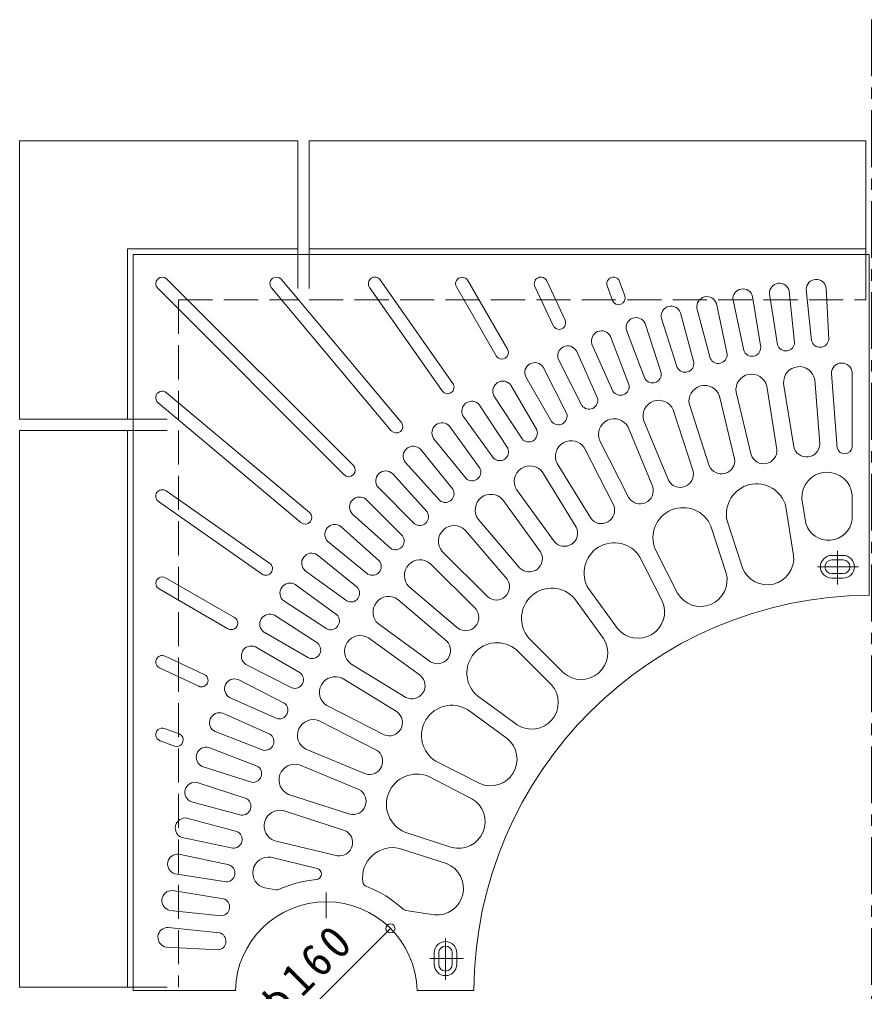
# Model space of a CAD drawing. Units: millimetres at full size, sheet at 1:10; details may follow other scales. Extents: x -1690 to 1870, y -1366 to 1268.
# Drawn here: x -1588 to -838, y 412 to 1268 of the extents above; entities that cross this region are included whole.
import ezdxf

# ---------------------------------------------------------------- set-up
doc = ezdxf.new("R2010")
doc.units = ezdxf.units.MM
doc.header["$LTSCALE"] = 10
doc.header["$PDMODE"] = 32
doc.header["$PDSIZE"] = 8
doc.linetypes.add('CHAIN1', pattern=[8, 5, -1, 1, -1])
doc.linetypes.add('DASHED3', pattern=[4, 3, -1])
for name, color, linetype, lineweight in [('C-0', 3, 'Continuous', 9), ('C-1', 2, 'Continuous', 9), ('C-4', 7, 'Continuous', 9)]:
    doc.layers.add(name, color=color, linetype=linetype, lineweight=lineweight)
doc.styles.add('ＭＳ ゴシック', font='')
doc.styles.get('ＭＳ ゴシック').set_extended_font_data('MS Gothic')

msp = doc.modelspace()

# ---------------------------------------------------------------- linework, layer by layer
at = {"layer": 'C-0'}
for p, q in [((-1488.09, 1060.89), (-1488.09, 412.89)), ((-1458.27, 1039.21), (-1294.17, 875.1)), ((-1357.49, 1038.83), (-1251.98, 913.09)), ((-1270.48, 1038.44), (-1206.63, 947.25)), ((-1193.52, 1038.01), (-1158.48, 977.33)), ((-1123.97, 1037.57), (-1107.89, 1003.1)), ((-1059.89, 1037.11), (-1055.25, 1024.36)), ((-1466.4, 1031.07), (-1302.3, 866.97)), ((-1366.3, 1031.44), (-1260.79, 905.7)), ((-1279.9, 1031.84), (-1216.05, 940.65)), ((-1203.48, 1032.26), (-1168.44, 971.58)), ((-1134.39, 1032.71), (-1118.32, 998.24)), ((-1070.7, 1033.17), (-1066.06, 1020.43)), ((-910.54, 1028.51), (-905.79, 983.36)), ((-895.62, 1030.08), (-890.88, 984.93)), ((-878.12, 1031.46), (-875.74, 986.12)), ((-960.03, 1020.67), (-950.59, 976.27)), ((-942.76, 1023.87), (-935.66, 979.03)), ((-927.95, 1026.22), (-920.85, 981.38)), ((-991.78, 1013.45), (-980.03, 969.61)), ((-974.7, 1017.55), (-965.26, 973.15)), ((-1023.1, 1004.58), (-1009.07, 961.41)), ((-1006.26, 1009.57), (-994.51, 965.72)), ((-1053.92, 994.09), (-1037.65, 951.71)), ((-1037.37, 999.95), (-1023.34, 956.77)), ((-1067.92, 988.71), (-1051.65, 946.33)), ((-1097.85, 975.89), (-1079.38, 934.42)), ((-1084.15, 981.99), (-1065.68, 940.52)), ((-1113.7, 968.33), (-1093.09, 927.89)), ((-1127.06, 961.52), (-1106.45, 921.07)), ((-1142.49, 953.14), (-1119.8, 913.83)), ((-888.09, 950.61), (-883.64, 894.07)), ((-873.46, 955.99), (-868.29, 890.24)), ((-855.09, 956.71), (-855.09, 890.76)), ((-1155.49, 945.64), (-1132.79, 906.33)), ((-930.28, 945.03), (-921.41, 889)), ((-915.46, 947.38), (-906.59, 891.34)), ((-1458.64, 939.1), (-1332.89, 833.59)), ((-1170.46, 936.47), (-1145.73, 898.4)), ((-971.9, 936.15), (-958.66, 880.99)), ((-957.32, 939.66), (-944.07, 884.49)), ((-1466.03, 930.29), (-1340.29, 824.78)), ((-1183.04, 928.3), (-1158.31, 890.23)), ((-998.44, 928.67), (-980.91, 874.71)), ((-1197.51, 918.35), (-1170.83, 881.63)), ((-1012.7, 924.03), (-995.17, 870.08)), ((-1209.65, 909.54), (-1182.96, 872.81)), ((-1052.42, 908.75), (-1030.72, 856.34)), ((-1038.57, 914.49), (-1016.86, 862.08)), ((-1223.57, 898.84), (-1195.01, 863.57)), ((-1090.82, 890.39), (-1065.07, 839.85)), ((-1077.46, 897.21), (-1051.7, 846.66)), ((-1235.23, 889.41), (-1206.66, 854.13)), ((-1248.58, 878), (-1218.21, 844.27)), ((-1114.88, 876.93), (-1085.24, 828.55)), ((-1259.73, 867.97), (-1229.36, 834.23)), ((-1127.67, 869.08), (-1098.03, 820.72)), ((-1272.47, 855.88), (-1240.37, 823.78)), ((-1459.04, 852.7), (-1367.85, 788.85)), ((-1150.59, 853.78), (-1117.24, 807.88)), ((-855.09, 849.07), (-855.09, 827.15)), ((-1465.63, 843.28), (-1374.45, 779.43)), ((-1283.07, 845.27), (-1250.98, 813.17)), ((-1162.72, 844.95), (-1129.38, 799.06)), ((-899.34, 845.59), (-895.91, 823.94)), ((-1295.16, 832.54), (-1261.43, 802.16)), ((-913.44, 838.69), (-906.65, 795.82)), ((-1184.38, 827.89), (-1147.53, 784.75)), ((-979.43, 821.64), (-966.02, 780.36)), ((-965.17, 826.27), (-951.76, 785)), ((-1305.2, 821.39), (-1271.47, 791.01)), ((-1195.78, 818.14), (-1158.94, 775.01)), ((-1316.61, 808.04), (-1281.32, 779.46)), ((-1326.04, 796.38), (-1290.77, 767.81)), ((-1216.03, 799.44), (-1175.91, 759.32)), ((-1028.58, 801.27), (-1008.88, 762.61)), ((-1226.63, 788.83), (-1186.51, 748.71)), ((-1041.95, 794.47), (-1022.24, 755.79)), ((-873.09, 795.89), (-863.09, 795.89)), ((-873.09, 791.89), (-863.09, 791.89)), ((-1336.73, 782.45), (-1300.01, 755.76)), ((-873.09, 779.89), (-863.09, 779.89)), ((-1459.46, 776.28), (-1398.78, 741.24)), ((-1345.55, 770.31), (-1308.83, 743.63)), ((-873.09, 775.89), (-863.09, 775.89)), ((-1465.21, 766.32), (-1404.53, 731.28)), ((-1245.34, 768.58), (-1202.21, 731.74)), ((-1087.3, 766.67), (-1061.8, 731.56)), ((-1355.5, 755.84), (-1317.42, 731.11)), ((-1255.09, 757.18), (-1211.95, 720.33)), ((-1099.44, 757.86), (-1073.93, 722.74)), ((-1363.66, 743.26), (-1325.59, 718.54)), ((-1372.84, 728.29), (-1333.53, 705.59)), ((-1272.15, 735.53), (-1226.26, 702.19)), ((-1280.97, 723.4), (-1235.07, 690.05)), ((-1139.89, 723.3), (-1109.21, 692.62)), ((-1380.34, 715.3), (-1341.03, 692.6)), ((-1150.5, 712.69), (-1119.82, 682.01)), ((-1459.91, 707.19), (-1425.44, 691.12)), ((-1464.77, 696.77), (-1430.3, 680.7)), ((-1388.72, 699.87), (-1348.27, 679.25)), ((-1296.28, 700.47), (-1247.92, 670.83)), ((-1395.53, 686.5), (-1355.08, 665.89)), ((-1304.13, 687.68), (-1255.75, 658.04)), ((-1403.09, 670.65), (-1361.61, 652.19)), ((-1185.05, 672.25), (-1149.94, 646.73)), ((-1317.59, 663.63), (-1267.05, 637.88)), ((-1193.86, 660.11), (-1158.76, 634.6)), ((-1409.19, 656.95), (-1367.72, 638.49)), ((-1460.37, 643.5), (-1447.62, 638.86)), ((-1324.41, 650.27), (-1273.86, 624.51)), ((-1415.91, 640.73), (-1373.53, 624.46)), ((-1464.3, 632.69), (-1451.56, 628.06)), ((-1421.28, 626.72), (-1378.91, 610.45)), ((-1335.94, 625.23), (-1283.54, 603.52)), ((-1427.15, 610.17), (-1383.97, 596.14)), ((-1341.69, 611.37), (-1289.27, 589.66)), ((-1221.67, 614.75), (-1182.99, 595.04)), ((-1228.47, 601.38), (-1189.81, 581.68)), ((-1431.78, 595.9), (-1388.61, 581.88)), ((-1351.22, 585.5), (-1297.28, 567.98)), ((-1436.77, 579.07), (-1392.92, 567.32)), ((-1355.87, 571.24), (-1301.91, 553.71)), ((-1440.65, 564.58), (-1396.8, 552.83)), ((-1248.83, 552.23), (-1207.55, 538.82)), ((-1444.75, 547.5), (-1400.34, 538.07)), ((-1363.34, 544.71), (-1308.19, 531.46)), ((-1447.87, 532.83), (-1403.47, 523.39)), ((-1253.46, 537.97), (-1212.2, 524.56)), ((-1366.85, 530.12), (-1326.13, 520.35)), ((-1451.07, 515.57), (-1406.23, 508.46)), ((-1453.41, 500.75), (-1408.58, 493.65)), ((-1372.22, 503.08), (-1362.36, 501.52)), ((-1455.71, 483.34), (-1410.56, 478.6)), ((-1247.97, 483.4), (-1223.02, 479.45)), ((-1457.27, 468.42), (-1412.13, 463.68)), ((-1458.65, 450.92), (-1413.32, 448.54)), ((-1223.09, 445.89), (-1223.09, 435.89)), ((-1219.09, 445.89), (-1219.09, 435.89)), ((-1207.09, 445.89), (-1207.09, 435.89)), ((-1203.09, 445.89), (-1203.09, 435.89)), ((-1488.09, 412.89), (-1398.06, 412.89)), ((-1238.11, 412.89), (-1188.08, 412.89))]:
    msp.add_line(p, q, dxfattribs=at)
at = {"layer": 'C-0', "linetype": 'CHAIN1'}
for p, q in [((-868.09, 799.79), (-868.09, 770.17)), ((-885.71, 785.89), (-849.55, 785.89)), ((-1318.09, 476.61), (-1318.09, 499.02)), ((-1213.09, 458.51), (-1213.09, 422.35)), ((-1226.98, 440.89), (-1197.36, 440.89))]:
    msp.add_line(p, q, dxfattribs=at)
at = {"layer": 'C-0'}
msp.add_lwpolyline([(-1488.09, 1060.89), (-840.09, 1060.89), (-840.09, 760.88)], dxfattribs=at)
for centre, radius, start, end in [((-1462.34, 1035.14), 5.75, 44.99826, 224.99826), ((-1361.89, 1035.14), 5.75, 39.99963, 219.99963), ((-1275.19, 1035.14), 5.75, 34.9993, 214.99849), ((-1198.5, 1035.14), 5.75, 30.00055, 210.00146), ((-1129.18, 1035.14), 5.75, 24.99945, 204.99945), ((-1065.3, 1035.14), 5.75, 19.99872, 200.00104), ((-886.82, 1030.17), 8.8, 8.38431, 180.64064), ((-951.29, 1021.69), 8.8, 14.38376, 186.64009), ((-919.16, 1026.77), 8.8, 11.38492, 183.64125), ((-1060.66, 1022.39), 5.75, 199.99872, 19.99872), ((-983.1, 1014.93), 8.8, 17.38446, 189.64079), ((-1014.51, 1006.51), 8.8, 20.38368, 192.64001), ((-1113.1, 1000.67), 5.75, 204.99945, 24.99945), ((-1045.44, 996.46), 8.8, 23.3846, 195.64093), ((-1075.81, 984.8), 8.8, 26.38455, 198.64088), ((-883.41, 986.81), 7.7, 194.10513, 354.86795), ((-1163.46, 974.46), 5.75, 209.99931, 30.00055), ((-1105.52, 971.57), 8.8, 29.38406, 201.6404), ((-943.36, 978.92), 7.7, 200.10483, 0.86765), ((-913.49, 983.65), 7.7, 197.10561, 357.86842), ((-972.94, 972.63), 7.7, 203.10484, 3.86766), ((-1134.5, 956.81), 8.8, 32.38423, 204.64056), ((-1002.16, 964.8), 7.7, 206.10432, 6.86714), ((-901.7, 948.34), 13.8, 9.48955, 183.97855), ((-864.26, 956.06), 9.2, 4.04561, 180.46904), ((-1030.92, 955.45), 7.7, 209.10512, 9.86794), ((-943.67, 941.69), 13.8, 13.99002, 188.47902), ((-1211.34, 943.95), 5.75, 214.99991, 34.99991), ((-1162.66, 940.55), 8.8, 35.38521, 207.64154), ((-1059.16, 944.61), 7.7, 212.10394, 12.86676), ((-984.99, 931.77), 13.8, 18.4894, 192.97839), ((-1462.34, 934.7), 5.75, 50.00037, 230.00037), ((-1086.79, 932.31), 7.7, 215.104, 15.86682), ((-1189.94, 922.84), 8.8, 38.38429, 210.64062), ((-1025.41, 918.64), 13.8, 22.98944, 197.47844), ((-1113.74, 918.58), 7.7, 218.10402, 18.86684), ((-1064.66, 902.37), 13.8, 27.48994, 201.97894), ((-1256.38, 909.39), 5.75, 219.99963, 39.99933), ((-1216.25, 903.72), 8.8, 41.38446, 213.64079), ((-1139.93, 903.46), 7.7, 221.10492, 21.86774), ((-1241.52, 883.25), 8.8, 44.38452, 216.64085), ((-1165.3, 886.99), 7.7, 224.1051, 24.86792), ((-1102.53, 883.08), 13.8, 31.98907, 206.47807), ((-895.29, 894.17), 11.65, 194.01793, 359.51385), ((-861.75, 892.11), 6.8, 195.96547, 348.54556), ((-933.03, 888.19), 11.65, 198.5184, 4.01433), ((-1298.24, 871.04), 5.75, 225, 45), ((-1138.76, 860.88), 13.8, 36.48929, 210.97829), ((-970.18, 879.27), 11.65, 203.01855, 8.51448), ((-1265.69, 861.49), 8.8, 47.38443, 219.64076), ((-1189.77, 869.21), 7.7, 227.10443, 27.86725), ((-1006.52, 867.46), 11.65, 207.51784, 13.01376), ((-877.18, 846.94), 22.2, 5.51031, 183.49509), ((-1041.83, 852.84), 11.65, 212.01788, 17.51381), ((-939.26, 832.31), 26.6, 13.86864, 193.14204), ((-1462.34, 847.99), 5.75, 55.00151, 235.0007), ((-1213.27, 850.18), 7.7, 230.10408, 30.8669), ((-1173.14, 835.9), 13.8, 40.98991, 215.47891), ((-1288.69, 838.49), 8.8, 50.35924, 222.61557), ((-1075.87, 835.49), 11.65, 216.51755, 22.01347), ((-1336.59, 829.18), 5.75, 230.00067, 50.00037), ((-1235.75, 829.94), 7.7, 233.10466, 33.86748), ((-1003.94, 811.3), 26.6, 22.86873, 202.14214), ((-1310.45, 814.33), 8.8, 53.35924, 225.61557), ((-1205.45, 808.3), 13.8, 45.48924, 219.97824), ((-875.87, 830.19), 21, 197.31702, 351.68005), ((-1257.13, 808.55), 7.7, 236.13252, 36.89534), ((-1108.45, 815.52), 11.65, 221.01724, 26.51317), ((-1064.54, 780.42), 26.6, 31.86856, 211.14197), ((-1330.92, 789.05), 8.8, 56.35924, 228.61557), ((-1139.37, 793.06), 11.65, 225.51808, 31.01401), ((-1371.15, 784.14), 5.75, 235.00009, 55.00009), ((-1277.37, 786.07), 7.7, 239.13252, 39.89534), ((-1235.5, 778.26), 13.8, 50.02145, 224.51045), ((-929.92, 793.42), 23.4, 201.09108, 5.88756), ((-873.09, 785.89), 10, 90, 270), ((-873.09, 785.89), 6, 90, 270), ((-863.09, 785.89), 10, 270, 90), ((-863.09, 785.89), 6, 270, 90), ((-988.63, 774.34), 23.4, 210.09099, 14.88747), ((-1462.34, 771.3), 5.75, 59.99854, 239.99945), ((-1350.03, 762.74), 8.8, 59.35924, 231.61557), ((-1168.43, 768.25), 11.65, 230.01762, 35.51355), ((-1296.41, 762.57), 7.7, 242.13252, 42.89534), ((-1119.56, 740.45), 26.6, 40.8685, 220.14191), ((-1263.1, 745.94), 13.8, 54.52145, 229.01045), ((-838.09, 410.89), 350, 90.32739, 179.67261), ((-1043.64, 746.32), 23.4, 219.09135, 23.88783), ((-1195.44, 741.23), 11.65, 234.48615, 39.98207), ((-1401.65, 736.26), 5.75, 239.99945, 60.00069), ((-1367.75, 735.46), 8.8, 62.35924, 234.61557), ((-1314.18, 738.1), 7.7, 245.13252, 45.89534), ((-1288.08, 711.56), 13.8, 59.02145, 233.51045), ((-1220.26, 712.17), 11.65, 238.98615, 44.48207), ((-1167.65, 692.36), 26.6, 49.85796, 229.13136), ((-1093.58, 710.03), 23.4, 228.09099, 32.88747), ((-1384.01, 707.3), 8.8, 65.35924, 237.61557), ((-1330.66, 712.73), 7.7, 248.13252, 48.89534), ((-1462.34, 701.98), 5.75, 65.00055, 245.00055), ((-1427.87, 685.91), 5.75, 245.00055, 65.00055), ((-1398.77, 678.32), 8.8, 68.35924, 240.61557), ((-1345.78, 686.54), 7.7, 251.13252, 51.89534), ((-1310.28, 675.33), 13.8, 63.52145, 238.01045), ((-1242.72, 681.26), 11.65, 243.48615, 48.98207), ((-1137.23, 666.38), 23.4, 237.11244, 41.90892), ((-1359.51, 659.59), 7.7, 254.13252, 54.89534), ((-1207.62, 637.34), 26.6, 58.85796, 238.13136), ((-1412, 648.61), 8.8, 71.35924, 243.61557), ((-1329.57, 637.47), 13.8, 68.02145, 242.51045), ((-1262.68, 648.68), 11.65, 247.98615, 53.48207), ((-1462.34, 638.1), 5.75, 69.99896, 250.00128), ((-1449.59, 633.46), 5.75, 250.00128, 70.00128), ((-1371.81, 631.96), 7.7, 257.13252, 57.89534), ((-1173.52, 616.44), 23.4, 246.11244, 50.90892), ((-1423.66, 618.25), 8.8, 74.35924, 246.61557), ((-1280.03, 614.63), 11.65, 252.48615, 57.98207), ((-1382.65, 603.73), 7.7, 260.13252, 60.89534), ((-1345.83, 598.21), 13.8, 72.52145, 247.01045), ((-1238.5, 576.74), 26.6, 67.85796, 247.13136), ((-1433.71, 587.32), 8.8, 77.35924, 249.61557), ((-1294.66, 579.33), 11.65, 256.98615, 62.48207), ((-1392, 574.96), 7.7, 263.13252, 63.89534), ((-1201.54, 561.44), 23.4, 255.11244, 59.90892), ((-1358.97, 557.79), 13.8, 77.02145, 251.51045), ((-1442.12, 555.9), 8.8, 80.35924, 252.61557), ((-1399.83, 545.75), 7.7, 266.13252, 66.89534), ((-1306.46, 542.99), 11.65, 261.48615, 66.98207), ((-1448.88, 524.09), 8.8, 83.35924, 255.61557), ((-1259.51, 512.06), 26.6, 76.85796, 187.92596), ((-1406.11, 516.16), 7.7, 269.13252, 69.89534), ((-1368.89, 516.47), 13.8, 81.52145, 256.01045), ((-1220.62, 502.73), 23.4, 264.11244, 68.90892), ((-1327.3, 515.48), 5, 275.03406, 76.49875), ((-1318.09, 410.89), 100, 95.03461, 114.46986), ((-1280.91, 509.09), 5, 187.92575, 249.26088), ((-1453.97, 491.97), 8.8, 86.35924, 258.61557), ((-1361.58, 506.46), 5, 261.00066, 294.4698), ((-1318.09, 410.89), 100, 47.52998, 69.26129), ((-1410.84, 486.29), 7.7, 272.13252, 72.89534), ((-1318.09, 410.89), 80, 1.43251, 178.56749), ((-1247.19, 488.34), 5, 227.53018, 261.00066), ((-1457.37, 459.62), 8.8, 89.35924, 261.61557), ((-1414.01, 456.21), 7.7, 275.13252, 75.89534), ((-1213.09, 445.89), 10, 0, 180), ((-1213.09, 445.89), 6, 0, 180), ((-1213.09, 435.89), 10, 180, 0), ((-1213.09, 435.89), 6, 180, 0)]:
    msp.add_arc(centre, radius, start, end, dxfattribs=at)
at = {"layer": 'C-1', "linetype": 'CHAIN1'}
msp.add_line((-838.09, 1267.76), (-838.09, -432.27), dxfattribs=at)
at = {"layer": 'C-1'}
for p, q in [((-1588.09, 915.89), (-1588.09, 1160.89)), ((-1588.09, 1160.89), (-1343.09, 1160.89)), ((-1343.09, 1160.89), (-1343.09, 1060.89)), ((-1333.09, 1160.89), (-843.09, 1160.89)), ((-1333.09, 1160.89), (-1333.09, 1060.89)), ((-843.09, 1160.89), (-843.09, 1020.89)), ((-1493.09, 1065.89), (-1493.09, 915.89)), ((-1493.09, 1065.89), (-1343.09, 1065.89)), ((-1333.09, 1065.89), (-843.09, 1065.89)), ((-1588.09, 915.89), (-1488.09, 915.89)), ((-1588.09, 905.89), (-1588.09, 415.89)), ((-1588.09, 905.89), (-1488.09, 905.89)), ((-1493.09, 905.89), (-1493.09, 415.89)), ((-1588.09, 415.89), (-1488.09, 415.89))]:
    msp.add_line(p, q, dxfattribs=at)
at = {"layer": 'C-1', "linetype": 'DASHED3'}
for p, q in [((-1343.09, 1060.89), (-1343.09, 1020.89)), ((-1333.09, 1060.89), (-1333.09, 1020.89)), ((-1448.09, 1020.89), (-1448.09, 915.89)), ((-1448.09, 1020.89), (-1343.09, 1020.89)), ((-1333.09, 1020.89), (-843.09, 1020.89)), ((-1488.09, 915.89), (-1448.09, 915.89)), ((-1488.09, 905.89), (-1448.09, 905.89)), ((-1448.09, 905.89), (-1448.09, 415.89)), ((-1488.09, 415.89), (-1448.09, 415.89))]:
    msp.add_line(p, q, dxfattribs=at)
at = {"layer": 'C-4'}
msp.add_line((-1374.65, 354.32), (-1261.52, 467.46), dxfattribs=at)
msp.add_point((-1261.52, 467.46), dxfattribs=at)

# ---------------------------------------------------------------- texts
at = {"layer": 'C-4', "color": 2, "insert": (-1358.58, 375.8), "char_height": 29.33, "attachment_point": 7, "rotation": 45, "style": 'ＭＳ ゴシック'}
msp.add_mtext('\\T1.21;\\W0.95;φ160', dxfattribs=at)

doc.saveas('drawing.dxf')
